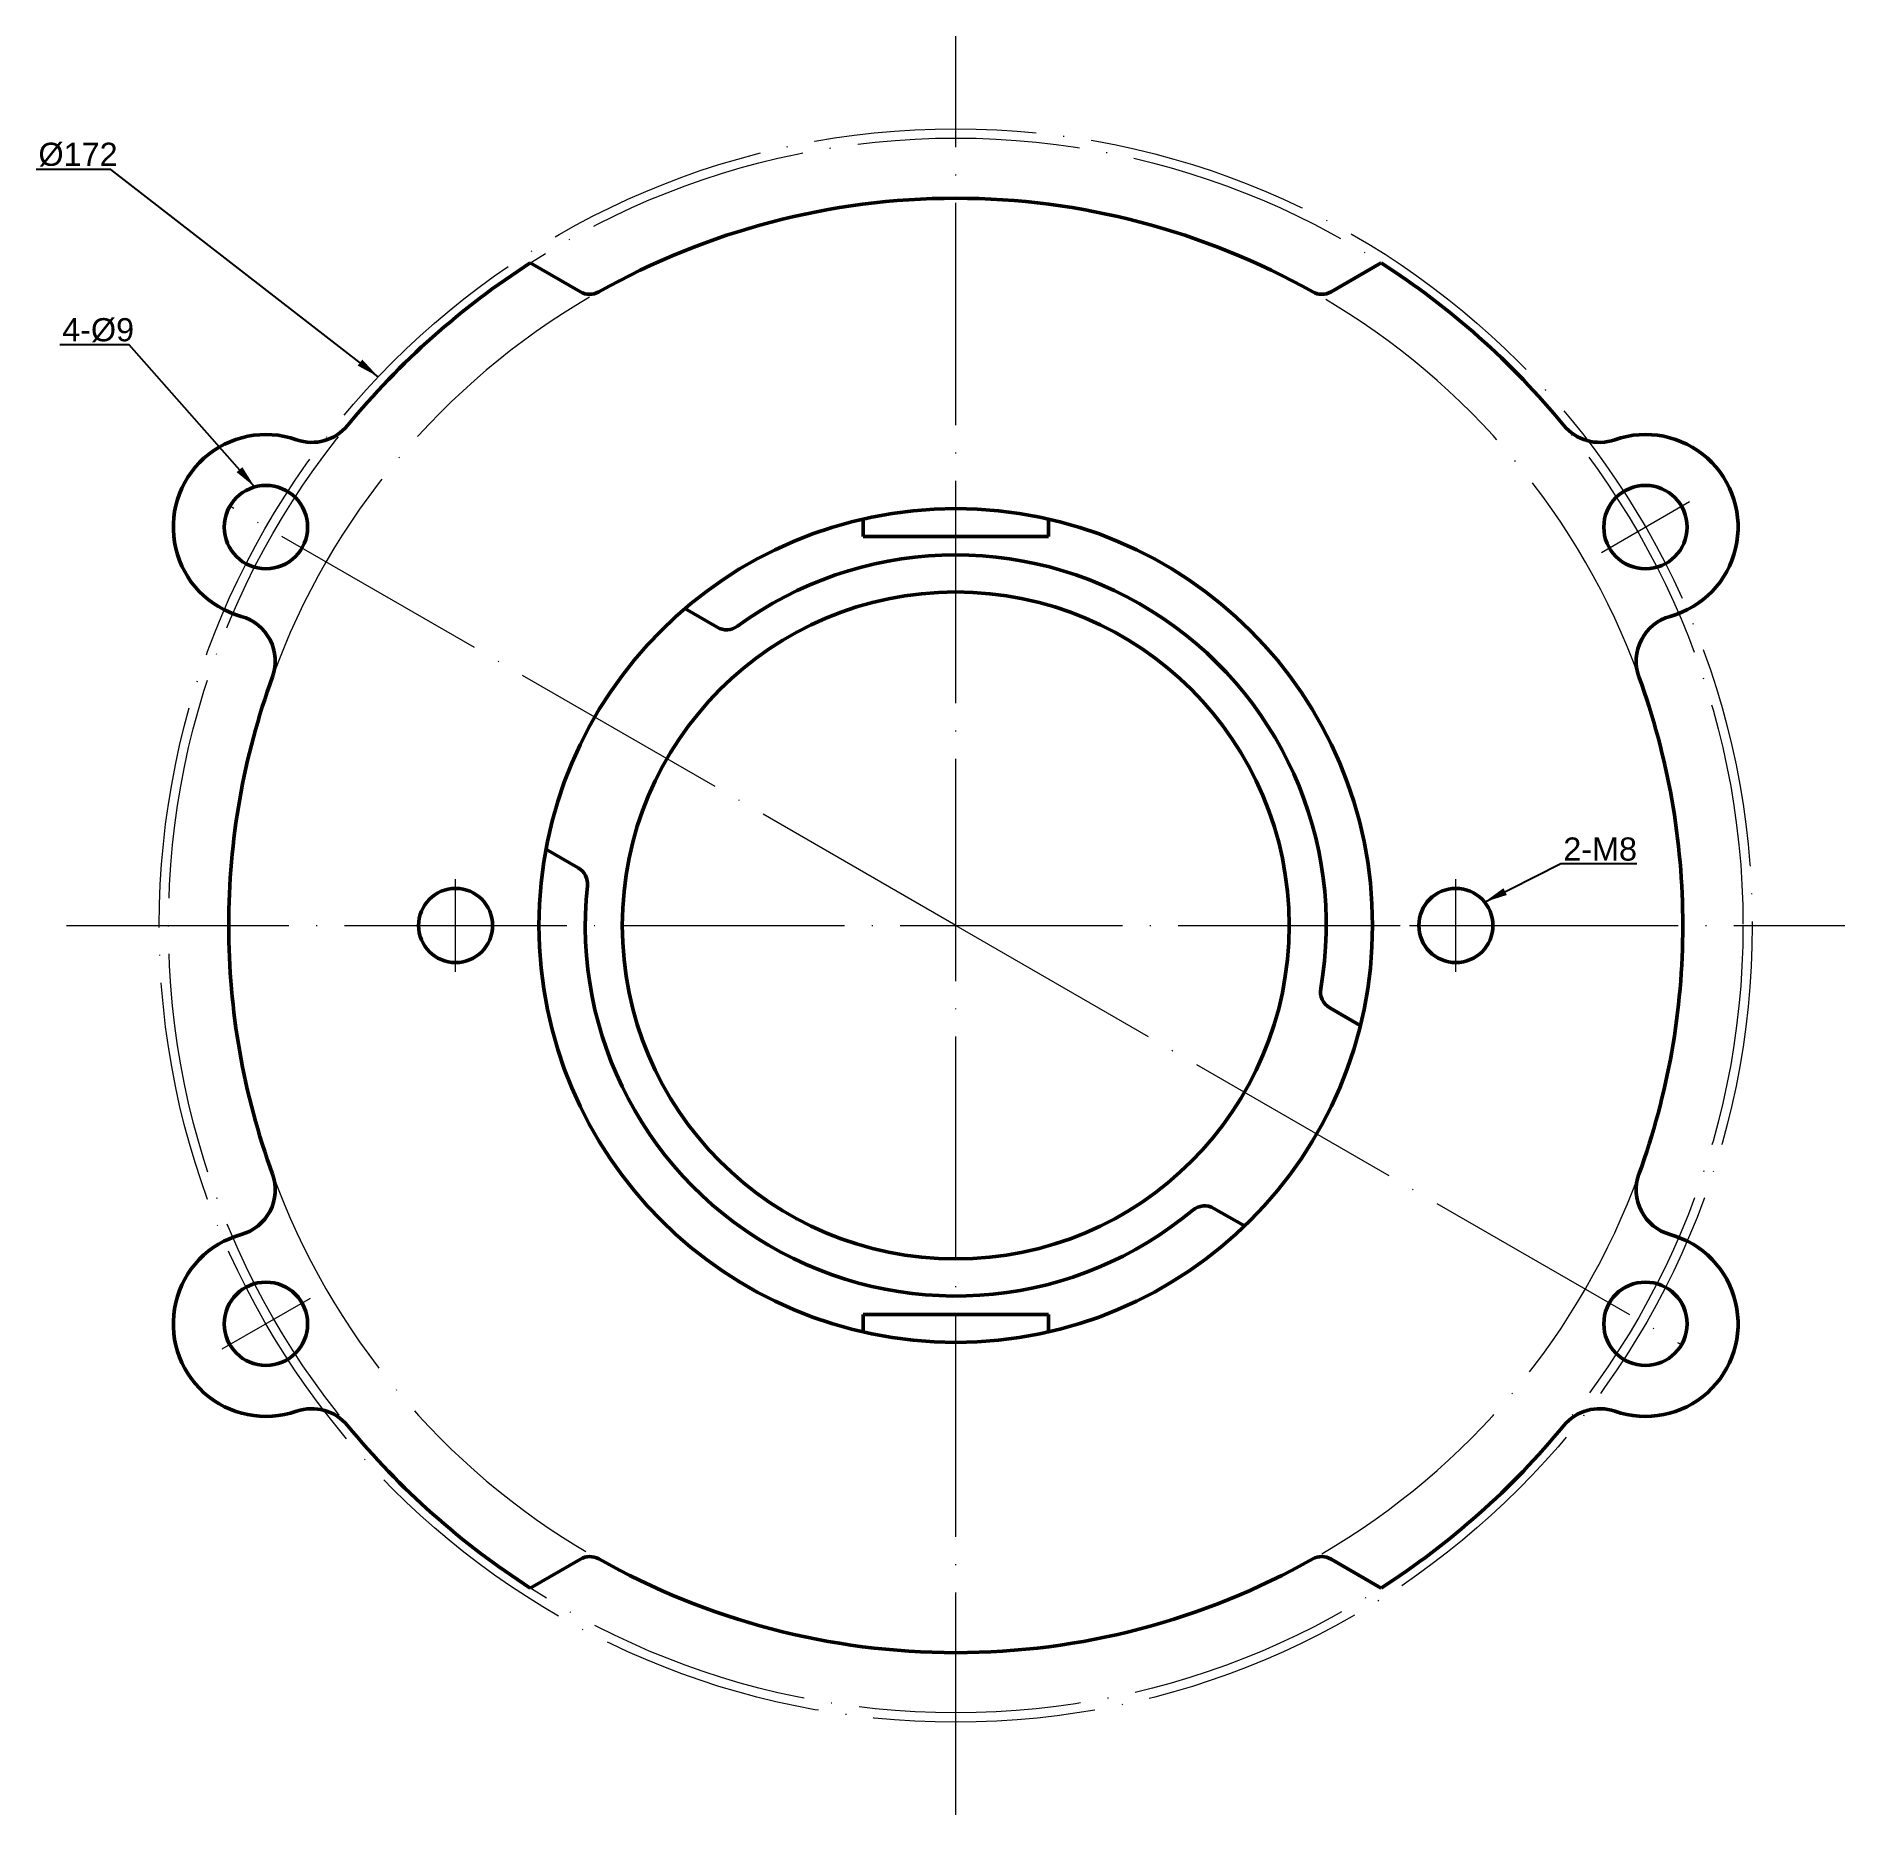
# Model space of a CAD drawing. Header units: millimetres. Extents: x 3445 to 3640, y 730 to 922.
import ezdxf

# ---------------------------------------------------------------- set-up
doc = ezdxf.new("R2010")
doc.units = ezdxf.units.MM
doc.linetypes.add('ACAD_ISO04W100', pattern=[30, 24, -2.95, 0.1, -2.95])
for name, color, linetype, lineweight, true_color in [('Contornos Visibles', 7, 'Continuous', 50, 0xffffff), ('Cotas', 1, 'Continuous', 20, 0xff0000), ('Ejes de revolución', 6, 'ACAD_ISO04W100', 20, 0xff00ff)]:
    doc.layers.add(name, color=color, linetype=linetype, lineweight=lineweight, true_color=true_color)
doc.styles.get("Standard").update_dxf_attribs({"font": ''})
doc.styles.add('textstyle0', font='')
doc.styles.add('textstyle1', font='')
doc.styles.add('textstyle2', font='')
doc.styles.get('Standard').set_extended_font_data('txt')
doc.styles.get('textstyle0').set_extended_font_data('Arial')
doc.styles.get('textstyle1').set_extended_font_data('Arial')
doc.styles.get('textstyle2').set_extended_font_data('Arial')
doc.dimstyles.get("Standard").update_dxf_attribs({"dimtxt": 2.5, "dimasz": 2.5, "dimexe": 1.25, "dimexo": 0.625, "dimtad": 1, "dimtxsty": 'Standard', "dimcen": 2.5, "dimadec": 0, "dimazin": 0, "dimtfac": 1, "dimtmove": 0, "dimatfit": 3, "dimfxl": 1, "dimarcsym": 0})

msp = doc.modelspace()

# ---------------------------------------------------------------- linework, layer by layer
at = {"layer": 'Contornos Visibles'}
for p, q in [((3503.81, 894.11), (3498.4, 897.24)), ((3584.86, 894.11), (3590.27, 897.24)), ((3534.34, 867.72), (3534.34, 869.59)), ((3554.34, 867.72), (3554.34, 869.59)), ((3534.34, 867.72), (3554.34, 867.72)), ((3518.58, 857.91), (3515.09, 859.92)), ((3503.58, 831.93), (3500.09, 833.94)), ((3584.72, 816.83), (3588.02, 814.93)), ((3572.22, 795.18), (3575.52, 793.28)), ((3534.34, 783.72), (3554.34, 783.72)), ((3534.34, 781.84), (3534.34, 783.72)), ((3554.34, 781.84), (3554.34, 783.72)), ((3503.81, 757.32), (3498.4, 754.2)), ((3584.86, 757.32), (3590.27, 754.2))]:
    msp.add_line(p, q, dxfattribs=at)
for centre, radius in [((3469.86, 868.72), 4.5), ((3618.81, 868.72), 4.5), ((3544.34, 825.72), 45), ((3544.34, 825.72), 36), ((3490.34, 825.72), 4), ((3598.34, 825.72), 4), ((3469.86, 782.72), 4.5), ((3618.81, 782.72), 4.5)]:
    msp.add_circle(centre, radius, dxfattribs=at)
for centre, radius, start, end in [((3544.34, 825.72), 78.5, 90, 119.4055), ((3544.34, 825.72), 78.5, 60.5945, 90), ((3544.34, 825.72), 85, 122.7107, 140.5743), ((3544.34, 825.72), 85, 39.4257, 57.2893), ((3504.81, 895.85), 2, 240, 299.4055), ((3583.86, 895.85), 2, 240.5945, 300), ((3474.82, 882.87), 5, 250.6996, 320.5743), ((3613.86, 882.87), 5, 219.4257, 289.3004), ((3469.86, 868.72), 10, 70.6996, 254.5635), ((3618.81, 868.72), 10, 285.4365, 109.3004), ((3544.34, 825.72), 40, 350.1963, 126.1238), ((3465.86, 854.26), 5, 340.0128, 74.5635), ((3519.58, 859.64), 2, 240, 306.1238), ((3622.81, 854.26), 5, 105.4365, 199.9872), ((3544.34, 825.72), 78.5, 160.0128, 180), ((3544.34, 825.72), 78.5, 0, 19.9872), ((3502.58, 830.2), 2, 353.8762, 60), ((3544.34, 825.72), 40, 173.8762, 309.8037), ((3544.34, 825.72), 78.5, 180, 199.9872), ((3544.34, 825.72), 78.5, 340.0128, 0), ((3585.72, 818.57), 2, 170.1963, 240), ((3465.86, 797.18), 5, 285.4365, 19.9872), ((3622.81, 797.18), 5, 160.0128, 254.5635), ((3571.22, 793.45), 2, 60, 129.8037), ((3469.86, 782.72), 10, 105.4365, 289.3004), ((3618.81, 782.72), 10, 250.6996, 74.5635), ((3474.82, 768.56), 5, 39.4257, 109.3004), ((3613.86, 768.56), 5, 70.6996, 140.5743), ((3544.34, 825.72), 85, 219.4257, 237.2893), ((3544.34, 825.72), 85, 302.7107, 320.5743), ((3504.81, 755.59), 2, 60.5945, 120), ((3544.34, 825.72), 78.5, 240.5945, 270), ((3544.34, 825.72), 78.5, 270, 299.4055), ((3583.86, 755.59), 2, 60, 119.4055)]:
    msp.add_arc(centre, radius, start, end, dxfattribs=at)
at = {"layer": 'Ejes de revolución'}
for p, q in [((3544.34, 729.72), (3544.34, 921.72)), ((3544.34, 825.72), (3465.96, 870.97)), ((3614.05, 865.97), (3623.58, 871.47)), ((3490.34, 820.72), (3490.34, 830.72)), ((3598.34, 820.72), (3598.34, 830.72)), ((3448.34, 825.72), (3640.34, 825.72)), ((3485.34, 825.72), (3495.34, 825.72)), ((3544.34, 825.72), (3622.71, 780.47)), ((3593.34, 825.72), (3603.34, 825.72)), ((3474.62, 785.47), (3465.09, 779.97))]:
    msp.add_line(p, q, dxfattribs=at)
for radius in [86, 85]:
    msp.add_circle((3544.34, 825.72), radius, dxfattribs=at)
for start, end in [(120.2347, 160.0128), (19.9872, 59.7653), (199.9872, 239.7653), (300.2347, 340.0128)]:
    msp.add_arc((3544.34, 825.72), 78.5, start, end, dxfattribs=at)

# ---------------------------------------------------------------- texts
at = {"layer": 'Cotas', "char_height": 2.5, "attachment_point": 1}
for s, insert, style in [('%%c172', (3445.3, 910.22), 'textstyle0'), ('4-%%c9', (3447.86, 891.28), 'textstyle2'), ('2-M8', (3609.94, 835.22), 'textstyle1')]:
    msp.add_mtext(s, dxfattribs=dict(at, insert=insert, style=style))

# ---------------------------------------------------------------- leaders
at = {"layer": 'Cotas'}
for points in [[(3481.99, 884.95), (3453.11, 907.32), (3445.05, 907.32)], [(3468.66, 873.05), (3455.1, 888.39), (3447.61, 888.39)], [(3601.43, 828.25), (3609.69, 832.42), (3617.89, 832.42)]]:
    msp.add_leader(points, dimstyle='Standard', override={"dimscale": 1}, dxfattribs=at)

doc.saveas('drawing.dxf')
